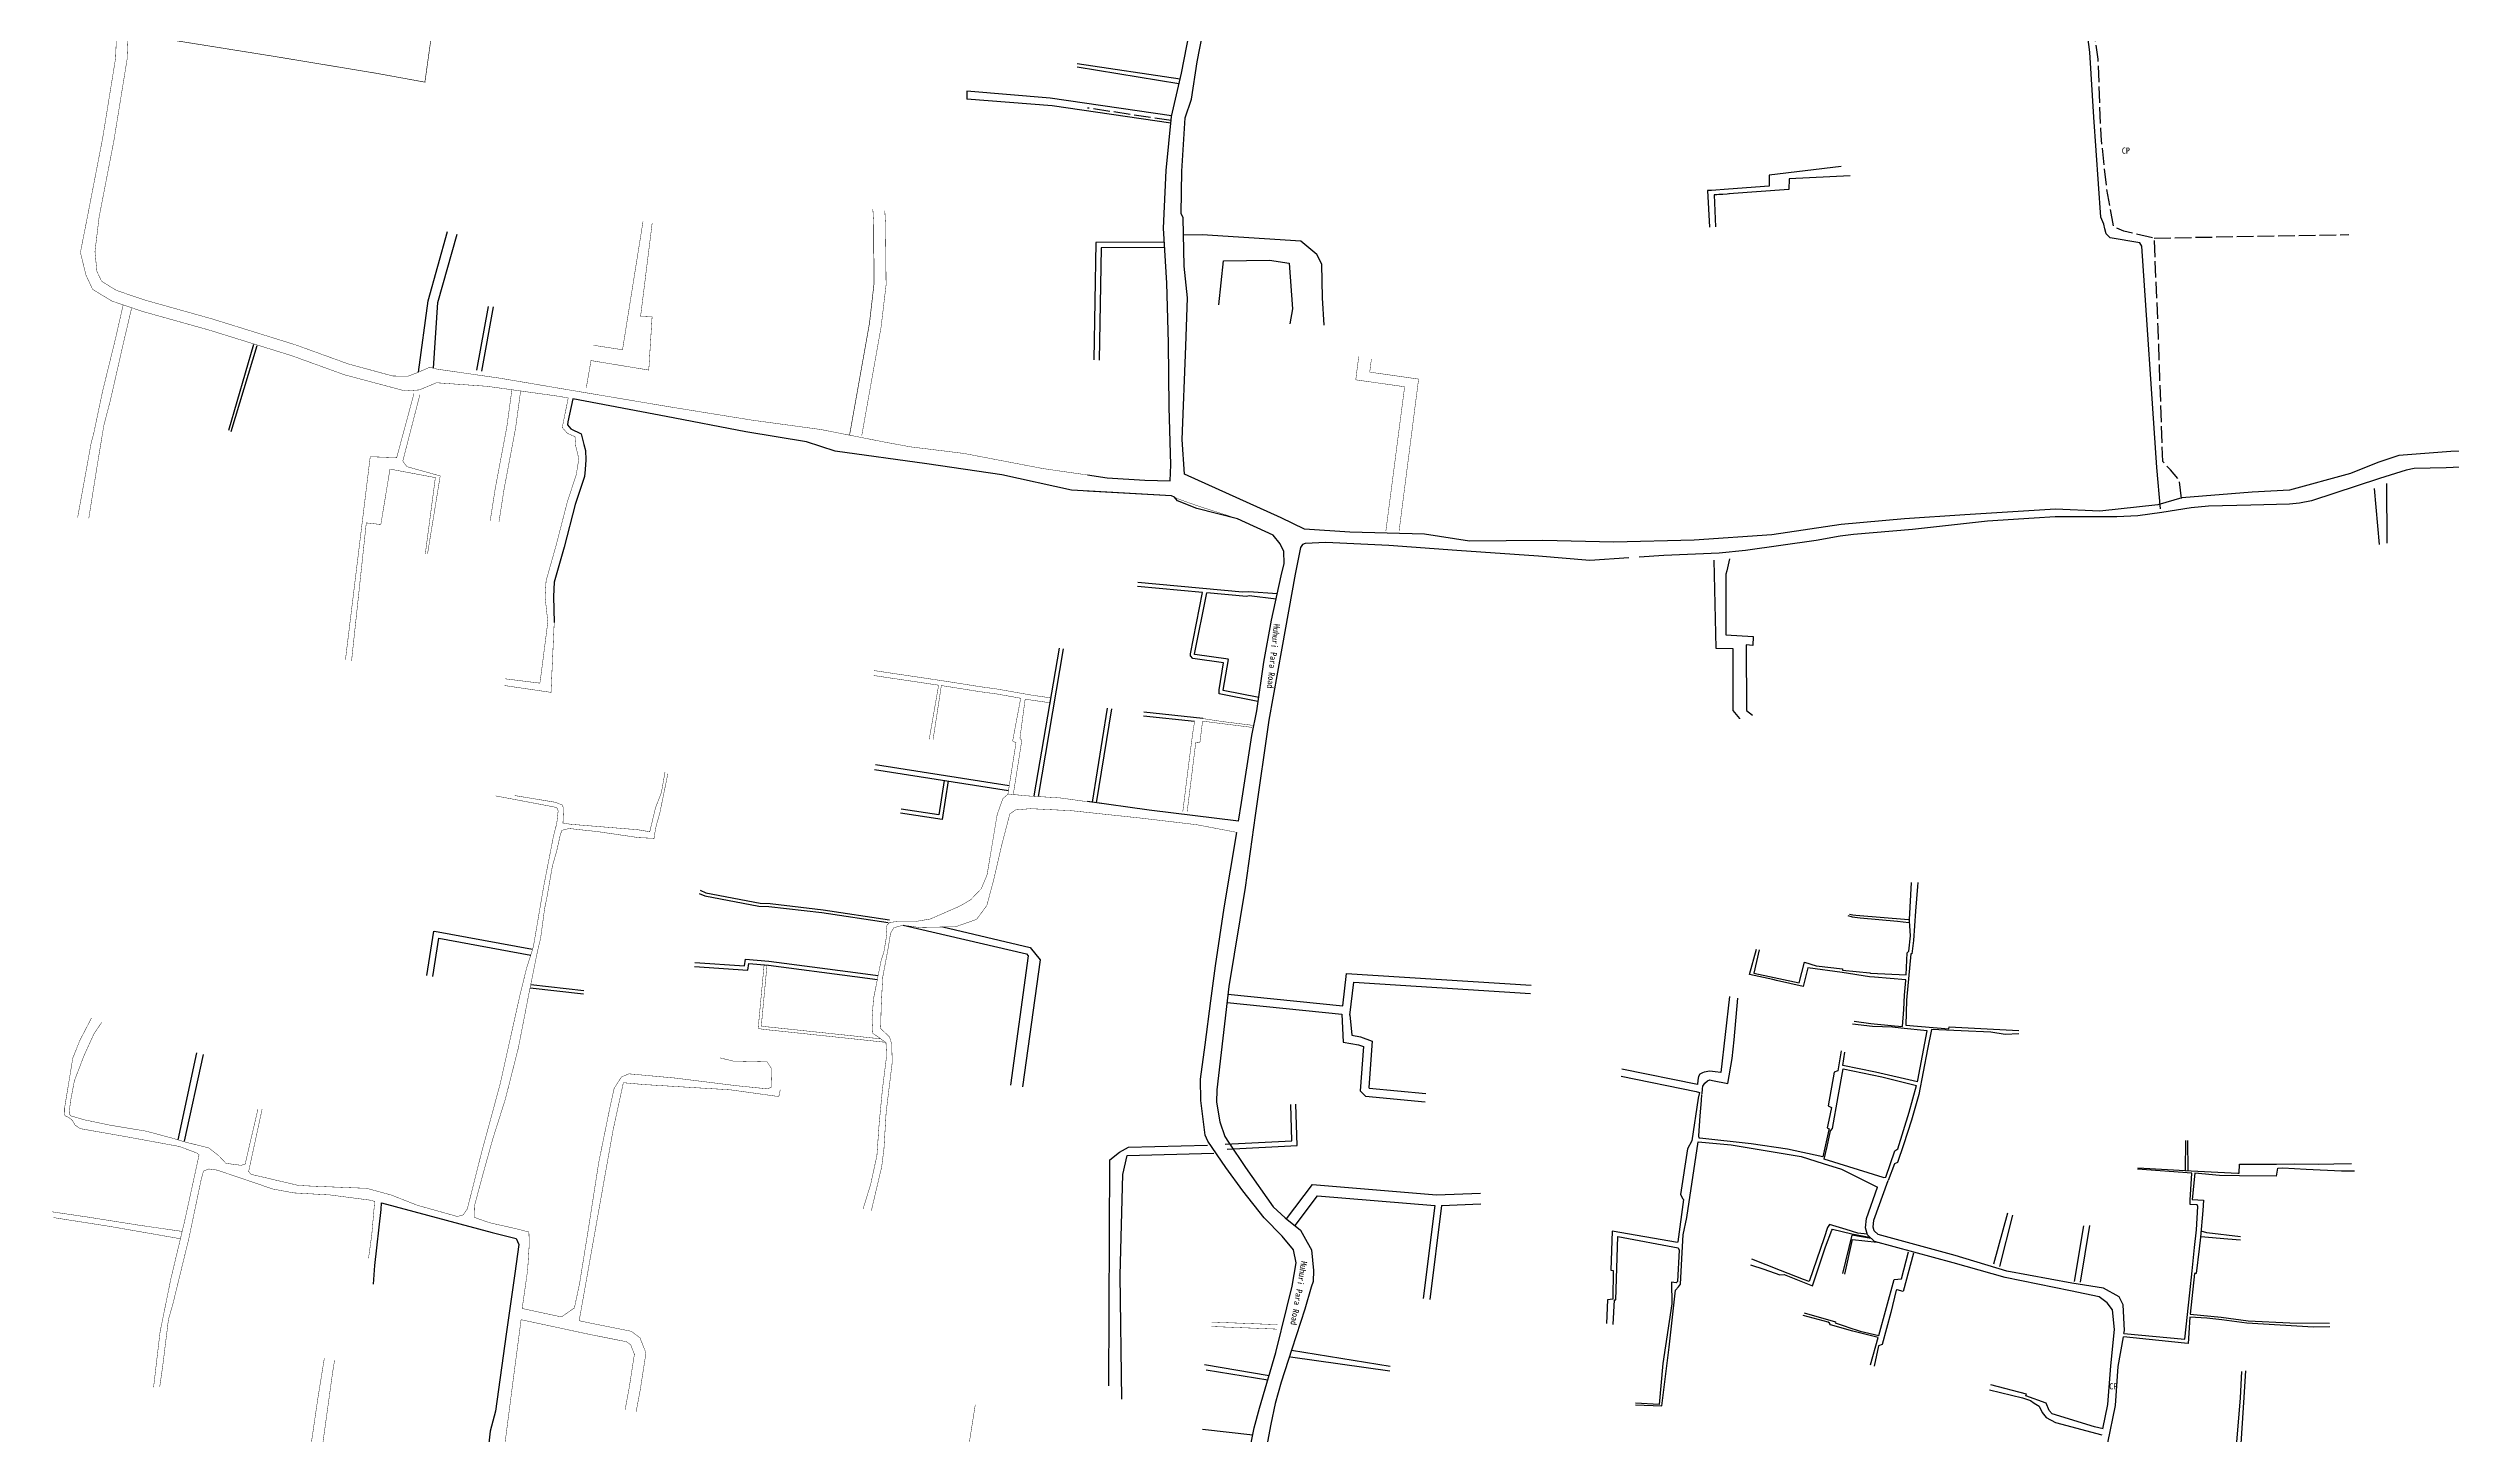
# Model space of a CAD drawing. Header units: metres. Extents: x 375792 to 378704, y 2469502 to 2471712.
# Drawn here: x 376386 to 376967, y 2470043 to 2470378 of the extents above; entities that cross this region are included whole.
import ezdxf
from ezdxf.enums import TextEntityAlignment as Align

# ---------------------------------------------------------------- set-up
doc = ezdxf.new("R2010")
doc.units = ezdxf.units.M
doc.header["$MEASUREMENT"] = 0
doc.linetypes.add('X3', pattern=[5, 4, -1])
for name, color, linetype in [('DLSS', 1, 'Continuous'), ('DLSS Existing Road Line', 1, 'Continuous'), ('Prived Road', 1, 'Continuous')]:
    doc.layers.add(name, color=color, linetype=linetype)
doc.styles.add('正等线体', font='')
doc.styles.get('正等线体').set_extended_font_data('SimHei')

msp = doc.modelspace()

# ---------------------------------------------------------------- linework, layer by layer
at = {"layer": 'DLSS', "linetype": 'Continuous'}
msp.add_line((376607.76, 2470367.74, 23.92), (376607.76, 2470365.84, 23.92), dxfattribs=at)
at = {"layer": 'DLSS', "linetype": 'X3', "flags": 128}
for points, elevation in [([(376404.87, 2470381.82, 0.15, 0.15, 0), (376440.3, 2470376.16, 0.15, 0.15, 0), (376464.71, 2470372.12, 0.15, 0.15, 0), (376476.67, 2470369.94, 0.15, 0.15, 0), (376480.44, 2470396.97, 0.15, 0.15, 0), (376487.71, 2470397.43, 0.15, 0.15, 0), (376489.11, 2470414.11, 0.15, 0.15, 0), (376507.09, 2470414.39, 0.15, 0.15, 0), (376508.03, 2470414.28, 0.15, 0.15, 0)], 4.33), ([(376579.4, 2470284.5, 0.15, 0.15, 0), (376584.22, 2470311.56, 0.15, 0.15, 0), (376585.34, 2470321.33, 0.15, 0.15, 0), (376585.2, 2470335.69, 0.15, 0.15, 0)], 4.7), ([(376579.4, 2470284.5, 0.15, 0.15, 0), (376584.22, 2470311.56, 0.15, 0.15, 0), (376585.34, 2470321.33, 0.15, 0.15, 0), (376585.2, 2470335.69, 0.15, 0.15, 0)], 4.7), ([(376579.4, 2470284.5, 0.15, 0.15, 0), (376584.22, 2470311.56, 0.15, 0.15, 0), (376585.34, 2470321.33, 0.15, 0.15, 0), (376585.2, 2470335.69, 0.15, 0.15, 0)], 4.7)]:
    msp.add_lwpolyline(points, format="xyseb", dxfattribs=dict(at, elevation=elevation))
at = {"layer": 'DLSS', "linetype": 'Continuous', "flags": 128}
for points in [[(376402.34, 2470388.11, 0.1, 0.1, 0), (376401.83, 2470375.69, 0.1, 0.1, 0), (376398.69, 2470356.28, 0.1, 0.1, 0), (376395.12, 2470337.86, 0.1, 0.1, 0), (376393.33, 2470328.73, 0.1, 0.1, 0), (376394.67, 2470323.24, 0.1, 0.1, 0), (376396.29, 2470319.79, 0.1, 0.1, 0), (376400.89, 2470316.98, 0.1, 0.1, 0), (376408.19, 2470314.5, 0.1, 0.1, 0), (376424.4, 2470309.96, 0.1, 0.1, 0), (376444.47, 2470303.73, 0.1, 0.1, 0), (376457.2, 2470299.12, 0.1, 0.1, 0), (376471.88, 2470295.21, 0.1, 0.1, 0), (376475.35, 2470295.46, 0.1, 0.1, 0), (376479.44, 2470297.19, 0.1, 0.1, 0), (376491.74, 2470296.33, 0.1, 0.1, 0), (376509.17, 2470293.9, 0.1, 0.1, 0), (376511.34, 2470293.49, 0.1, 0.1, 0), (376509.9, 2470286.37, 0.1, 0.1, 0), (376511.14, 2470284.95, 0.1, 0.1, 0), (376512.98, 2470284.13, 0.1, 0.1, 0), (376513.15, 2470281.93, 0.1, 0.1, 0), (376513.91, 2470278.78, 0.1, 0.1, 0), (376513.29, 2470274.97, 0.1, 0.1, 0), (376511.11, 2470268.3, 0.1, 0.1, 0), (376508.44, 2470257.94, 0.1, 0.1, 0), (376505.99, 2470249.28, 0.1, 0.1, 0), (376505.74, 2470245.38, 0.1, 0.1, 0), (376506.29, 2470240.38, 0.1, 0.1, 0), (376506.41, 2470239.32, 0, 0, 0)], [(376402.34, 2470388.11, 0.1, 0.1, 0), (376401.83, 2470375.69, 0.1, 0.1, 0), (376398.69, 2470356.28, 0.1, 0.1, 0), (376395.12, 2470337.86, 0.1, 0.1, 0), (376393.33, 2470328.73, 0.1, 0.1, 0), (376394.67, 2470323.24, 0.1, 0.1, 0), (376396.29, 2470319.79, 0.1, 0.1, 0), (376400.89, 2470316.98, 0.1, 0.1, 0), (376408.19, 2470314.5, 0.1, 0.1, 0), (376424.4, 2470309.96, 0.1, 0.1, 0), (376444.47, 2470303.73, 0.1, 0.1, 0), (376457.2, 2470299.12, 0.1, 0.1, 0), (376471.88, 2470295.21, 0.1, 0.1, 0), (376475.35, 2470295.46, 0.1, 0.1, 0), (376479.44, 2470297.19, 0.1, 0.1, 0), (376491.74, 2470296.33, 0.1, 0.1, 0), (376509.17, 2470293.9, 0.1, 0.1, 0), (376511.34, 2470293.49, 0.1, 0.1, 0), (376509.9, 2470286.37, 0.1, 0.1, 0), (376511.14, 2470284.95, 0.1, 0.1, 0), (376512.98, 2470284.13, 0.1, 0.1, 0), (376513.15, 2470281.93, 0.1, 0.1, 0), (376513.91, 2470278.78, 0.1, 0.1, 0), (376513.29, 2470274.97, 0.1, 0.1, 0), (376511.11, 2470268.3, 0.1, 0.1, 0), (376508.44, 2470257.94, 0.1, 0.1, 0), (376505.99, 2470249.28, 0.1, 0.1, 0), (376505.74, 2470245.38, 0.1, 0.1, 0), (376506.29, 2470240.38, 0.1, 0.1, 0), (376506.41, 2470239.32, 0, 0, 0)], [(376656.97, 2470273.47, 0.1, 0.1, 0), (376650.82, 2470273.63, 0.1, 0.1, 0), (376641.71, 2470274.18, 0.1, 0.1, 0), (376626.19, 2470276.42, 0.1, 0.1, 0), (376607.03, 2470280.09, 0.1, 0.1, 0), (376594.2, 2470281.67, 0.1, 0.1, 0), (376588.34, 2470282.74, 0.1, 0.1, 0), (376572.42, 2470285.88, 0.1, 0.1, 0), (376555.95, 2470288.12, 0.1, 0.1, 0), (376545.15, 2470289.86, 0.1, 0.1, 0), (376535.34, 2470291.45, 0.1, 0.1, 0), (376512.04, 2470295.37, 0.1, 0.1, 0), (376494.66, 2470298.32, 0.1, 0.1, 0), (376479.61, 2470300.48, 0.1, 0.1, 0), (376477.83, 2470300.94, 0.1, 0.1, 0), (376475.08, 2470299.73, 0.1, 0.1, 0), (376472.53, 2470298.76, 0.1, 0.1, 0), (376468.85, 2470298.83, 0.1, 0.1, 0), (376458.03, 2470301.78, 0.1, 0.1, 0), (376445.36, 2470306.37, 0.1, 0.1, 0), (376425.19, 2470312.64, 0.1, 0.1, 0), (376409.02, 2470317.17, 0.1, 0.1, 0), (376402.08, 2470319.52, 0.1, 0.1, 0), (376398.46, 2470321.74, 0.1, 0.1, 0), (376397.31, 2470324.17, 0.1, 0.1, 0), (376396.85, 2470328.93, 0.1, 0.1, 0), (376397.86, 2470337.33, 0.1, 0.1, 0), (376401.43, 2470355.79, 0.1, 0.1, 0), (376404.61, 2470375.41, 0.1, 0.1, 0), (376405.14, 2470388.22, 0.1, 0.1, 0)], [(376535.44, 2470202.55, 0.1, 0.1, 0), (376533.5, 2470193.05, 0.1, 0.1, 0), (376532.65, 2470190.09, 0.1, 0.1, 0), (376532.26, 2470188.01, 0.1, 0.1, 0), (376532.13, 2470186.93, 0.1, 0.1, 0), (376528.35, 2470187.11, 0.1, 0.1, 0), (376518.38, 2470188.57, 0.1, 0.1, 0), (376511.55, 2470189.31, 0.1, 0.1, 0), (376509.83, 2470188.87, 0.1, 0.1, 0), (376509.43, 2470187.8, 0.1, 0.1, 0), (376508.53, 2470183.75, 0.1, 0.1, 0), (376507.52, 2470180.28, 0.1, 0.1, 0), (376506.27, 2470173.1, 0.1, 0.1, 0), (376505.63, 2470169.93, 0.1, 0.1, 0), (376504.67, 2470162.8, 0.1, 0.1, 0), (376503.88, 2470159.49, 0.1, 0.1, 0), (376501.73, 2470148.83, 0.1, 0.1, 0), (376499.27, 2470136.18, 0.1, 0.1, 0), (376496.1, 2470123.71, 0.1, 0.1, 0), (376493.11, 2470114.26, 0.1, 0.1, 0), (376490.84, 2470106.13, 0.1, 0.1, 0), (376488.65, 2470097.97, 0.1, 0.1, 0), (376488.57, 2470095.26, 0.1, 0.1, 0), (376489.3, 2470094.96, 0.1, 0.1, 0), (376492.25, 2470093.92, 0.1, 0.1, 0), (376498.72, 2470092.46, 0.1, 0.1, 0), (376501.83, 2470091.65, 0.1, 0.1, 0), (376501.92, 2470088.79, 0.1, 0.1, 0), (376501.53, 2470082.51, 0.1, 0.1, 0), (376500.2, 2470073.15, 0.1, 0.1, 0), (376509.69, 2470071.11, 0.1, 0.1, 0), (376511.9, 2470072.64, 0.1, 0.1, 0), (376512.83, 2470073.26, 0.1, 0.1, 0), (376514.1, 2470079.26, 0.1, 0.1, 0), (376516.17, 2470092.11, 0.1, 0.1, 0), (376518.73, 2470108.54, 0.1, 0.1, 0), (376521.45, 2470121.89, 0.1, 0.1, 0), (376522.45, 2470126.42, 0.1, 0.1, 0), (376524.24, 2470129.21, 0.1, 0.1, 0), (376526.04, 2470129.94, 0.1, 0.1, 0), (376537.27, 2470128.91, 0.1, 0.1, 0), (376552.1, 2470127.06, 0.1, 0.1, 0), (376559.64, 2470126.3, 0.1, 0.1, 0), (376560.53, 2470126.77, 0.1, 0.1, 0), (376560.41, 2470131.4, 0.1, 0.1, 0), (376559.47, 2470132.84, 0.1, 0.1, 0), (376551.25, 2470133.03, 0.1, 0.1, 0), (376548.03, 2470133.81, 0.000002, 0.000002, 0)], [(376498.36, 2470197.29, 0.1, 0.1, 0), (376508.25, 2470195.66, 0.1, 0.1, 0), (376509.86, 2470195, 0.1, 0.1, 0), (376510.22, 2470194.23, 0.1, 0.1, 0), (376510.07, 2470190.64, 0.1, 0.1, 0), (376511.89, 2470190.34, 0.1, 0.1, 0), (376528.15, 2470189.02, 0.1, 0.1, 0), (376531.07, 2470188.53, 0.1, 0.1, 0), (376532.45, 2470194.31, 0.1, 0.1, 0), (376533.88, 2470198.01, 0.1, 0.1, 0), (376534.76, 2470202.98, 0.1, 0.1, 0)], [(376437.27, 2470121.32, 0.1, 0.1, 0), (376434.03, 2470106.33, 0.1, 0.1, 0), (376434.57, 2470105.63, 0.1, 0.1, 0), (376446.04, 2470102.94, 0.1, 0.1, 0), (376449.43, 2470102.76, 0.1, 0.1, 0), (376458.07, 2470102.41, 0.1, 0.1, 0), (376462.53, 2470102.24, 0.1, 0.1, 0), (376468.52, 2470100.61, 0.1, 0.1, 0), (376474.87, 2470098.12, 0.1, 0.1, 0), (376484.51, 2470095.42, 0.1, 0.1, 0), (376485.9, 2470095.79, 0.1, 0.1, 0), (376486.93, 2470097.24, 0.1, 0.1, 0), (376490.38, 2470110.92, 0.1, 0.1, 0), (376494.87, 2470127.46, 0.1, 0.1, 0), (376499.68, 2470149.07, 0.1, 0.1, 0), (376501.28, 2470155.55, 0.1, 0.1, 0), (376502.91, 2470160.69, 0.1, 0.1, 0), (376505.36, 2470175.07, 0.1, 0.1, 0), (376507.74, 2470187.29, 0.1, 0.1, 0), (376508.57, 2470190.57, 0.1, 0.1, 0), (376508.91, 2470193.56, 0.1, 0.1, 0), (376508.62, 2470194.28, 0.1, 0.1, 0), (376507.9, 2470194.54, 0.1, 0.1, 0), (376493.82, 2470197.2, 0.1, 0.1, 0)], [(376673.53, 2470191.12, 0.1, 0.1, 0), (376651.92, 2470193.74, 0.1, 0.1, 0), (376630.29, 2470196.72, 0.1, 0.1, 0), (376622.36, 2470197.21, 0.1, 0.1, 0), (376617.77, 2470197.66, 0.1, 0.1, 0), (376616.48, 2470196.53, 0.1, 0.1, 0), (376615.11, 2470192.66, 0.1, 0.1, 0), (376612.68, 2470178.13, 0.1, 0.1, 0), (376611.28, 2470174.76, 0.1, 0.1, 0), (376608.68, 2470172.05, 0.1, 0.1, 0), (376605.99, 2470170.49, 0.1, 0.1, 0), (376598.93, 2470167.41, 0.1, 0.1, 0), (376595.43, 2470166.82, 0.1, 0.1, 0), (376590.84, 2470166.78, 0.1, 0.1, 0), (376589.1, 2470166.59, 0.1, 0.1, 0), (376588.41, 2470165.83, 0.1, 0.1, 0), (376588.25, 2470164.91, 0.1, 0.1, 0), (376588.38, 2470163.41, 0.1, 0.1, 0), (376587.69, 2470159.37, 0.1, 0.1, 0), (376587.05, 2470157.39, 0.1, 0.1, 0), (376585.2, 2470148.12, 0.1, 0.1, 0), (376584.84, 2470143.12, 0.1, 0.1, 0), (376585.02, 2470139.72, 0.1, 0.1, 0), (376586.06, 2470139.05, 0.1, 0.1, 0), (376588.21, 2470137.5, 0.1, 0.1, 0), (376588.37, 2470134.35, 0.1, 0.1, 0), (376587.38, 2470126.44, 0.1, 0.1, 0), (376586.57, 2470118, 0.1, 0.1, 0), (376586.02, 2470110.15, 0.1, 0.1, 0), (376584.51, 2470103.21, 0.1, 0.1, 0), (376582.67, 2470097.22, 0.1, 0.1, 0)], [(376584.68, 2470096.78, 0.1, 0.1, 0), (376584.91, 2470097.83, 0.1, 0.1, 0), (376587.17, 2470107.41, 0.1, 0.1, 0), (376587.72, 2470111.75, 0.1, 0.1, 0), (376588.26, 2470120.7, 0.1, 0.1, 0), (376589.73, 2470132.76, 0.1, 0.1, 0), (376589.6, 2470137.18, 0.1, 0.1, 0), (376589.07, 2470138.84, 0.1, 0.1, 0), (376588.03, 2470139.86, 0.1, 0.1, 0), (376586.87, 2470140.96, 0.1, 0.1, 0), (376586.93, 2470141.3, 0.1, 0.1, 0), (376587.06, 2470146.35, 0.1, 0.1, 0), (376587.42, 2470153.29, 0.1, 0.1, 0), (376588.74, 2470160.35, 0.1, 0.1, 0), (376589.32, 2470163.94, 0.1, 0.1, 0), (376590.13, 2470165.31, 0.1, 0.1, 0), (376592.35, 2470165.9, 0.1, 0.1, 0), (376596.21, 2470165.37, 0.1, 0.1, 0), (376605.08, 2470165.54, 0.1, 0.1, 0), (376610.14, 2470167.32, 0.1, 0.1, 0), (376612.61, 2470170.68, 0.1, 0.1, 0), (376614.27, 2470176.86, 0.1, 0.1, 0), (376616.23, 2470185.36, 0.1, 0.1, 0), (376618.18, 2470192.85, 0.1, 0.1, 0), (376619.6, 2470193.83, 0.1, 0.1, 0), (376623.2, 2470194.11, 0.1, 0.1, 0), (376633, 2470193.63, 0.1, 0.1, 0), (376649.97, 2470191.82, 0.1, 0.1, 0), (376663.4, 2470190.23, 0.1, 0.1, 0), (376673.08, 2470188.38, 0.1, 0.1, 0)], [(376411.03, 2470054.08, 0.1, 0.1, 0), (376412.6, 2470067.48, 0.1, 0.1, 0), (376415.2, 2470080.29, 0.1, 0.1, 0), (376418.45, 2470093.91, 0.1, 0.1, 0), (376420.81, 2470104.68, 0.1, 0.1, 0), (376422.03, 2470110.32, 0.1, 0.1, 0), (376421.51, 2470110.76, 0.1, 0.1, 0), (376417.28, 2470112.36, 0.1, 0.1, 0), (376404.87, 2470114.64, 0.1, 0.1, 0), (376393.29, 2470116.68, 0.1, 0.1, 0), (376392.02, 2470117.55, 0.1, 0.1, 0), (376391.36, 2470118.7, 0.1, 0.1, 0), (376390.49, 2470119.39, 0.1, 0.1, 0), (376389.68, 2470119.75, 0.1, 0.1, 0), (376389.5, 2470120.04, 0.1, 0.1, 0), (376389.53, 2470121.87, 0.1, 0.1, 0), (376390.89, 2470130.12, 0.1, 0.1, 0), (376391.48, 2470133.74, 0.1, 0.1, 0), (376393.18, 2470138.01, 0.1, 0.1, 0), (376396.01, 2470143.46, 0.1, 0.1, 0)], [(376398.5, 2470142.4, 0.1, 0.1, 0), (376396.63, 2470139.68, 0.1, 0.1, 0), (376394.23, 2470134.42, 0.1, 0.1, 0), (376391.86, 2470128.23, 0.1, 0.1, 0), (376390.9, 2470123.12, 0.1, 0.1, 0), (376390.62, 2470120.38, 0.1, 0.1, 0), (376390.93, 2470119.79, 0.1, 0.1, 0), (376394.21, 2470118.83, 0.1, 0.1, 0), (376400.51, 2470117.51, 0.1, 0.1, 0), (376409.26, 2470116.06, 0.1, 0.1, 0), (376416.05, 2470114.24, 0.1, 0.1, 0), (376418.79, 2470113.4, 0.1, 0.1, 0), (376424.39, 2470112.01, 0.1, 0.1, 0), (376426.79, 2470110.13, 0.1, 0.1, 0), (376428.54, 2470108.28, 0.1, 0.1, 0), (376432.2, 2470107.8, 0.1, 0.1, 0), (376433.19, 2470108.13, 0.1, 0.1, 0), (376436.28, 2470121.41, 0.1, 0.1, 0)], [(376562.65, 2470126.14, 0.1, 0.1, 0), (376562.29, 2470124.44, 0.1, 0.1, 0), (376550.58, 2470126.07, 0.1, 0.1, 0), (376529.77, 2470127.34, 0.1, 0.1, 0), (376524.68, 2470127.79, 0.1, 0.1, 0), (376522.2, 2470116.36, 0.1, 0.1, 0), (376520.74, 2470108.18, 0.1, 0.1, 0), (376518.87, 2470097.66, 0.1, 0.1, 0), (376516.47, 2470084.17, 0.1, 0.1, 0), (376513.99, 2470070.19, 0.1, 0.1, 0), (376516.76, 2470069.6, 0.1, 0.1, 0), (376526.58, 2470067.64, 0.1, 0.1, 0), (376528.7, 2470066.06, 0.1, 0.1, 0), (376530.15, 2470062.39, 0.1, 0.1, 0), (376528.76, 2470053.43, 0.1, 0.1, 0), (376527.76, 2470048.07, 0.00000201, 0.00000201, 0)], [(376463.03, 2470085.3, 0.1, 0.1, 0), (376463.82, 2470091.05, 0.1, 0.1, 0), (376464.52, 2470099.07, 0.1, 0.1, 0), (376463.47, 2470099.36, 0.1, 0.1, 0), (376453.73, 2470100.63, 0.1, 0.1, 0), (376444.86, 2470101.13, 0.1, 0.1, 0), (376439.83, 2470102.08, 0.1, 0.1, 0), (376432.14, 2470104.7, 0.1, 0.1, 0), (376426.42, 2470106.64, 0.1, 0.1, 0), (376424.41, 2470106.91, 0.1, 0.1, 0), (376423.11, 2470106.41, 0.1, 0.1, 0), (376422.58, 2470104.55, 0.1, 0.1, 0), (376419.57, 2470090.11, 0.1, 0.1, 0), (376415.72, 2470074.34, 0.1, 0.1, 0), (376414.62, 2470070.44, 0.1, 0.1, 0), (376413.25, 2470059.32, 0.1, 0.1, 0), (376412.52, 2470054.17, 0.1, 0.1, 0)], [(376417.87, 2470091.82, 0.1, 0.1, 0), (376407.62, 2470093.29, 0.1, 0.1, 0), (376395.13, 2470095.27, 0.1, 0.1, 0), (376386.44, 2470096.55, 0.1, 0.1, 0)], [(376417.52, 2470090.03, 0.1, 0.1, 0), (376400.6, 2470092.99, 0.1, 0.1, 0), (376386.82, 2470095.15, 0.1, 0.1, 0)]]:
    msp.add_lwpolyline(points, format="xyseb", dxfattribs=at)
for points, elevation in [([(376657.32, 2470361.79), (376627.9, 2470366.03), (376607.76, 2470367.74)], 23.92), ([(376657.13, 2470360.02), (376628.41, 2470364.2), (376607.76, 2470365.84)], 23.92), ([(376673.53, 2470191.12), (376674.21, 2470195.57), (376676.69, 2470211.83), (376677.94, 2470217.8), (376679.6, 2470229.6), (376681.46, 2470239.71), (376683.86, 2470250.43), (376684.53, 2470253.45), (376684.47, 2470256.34), (376683.61, 2470258.21), (376681.9, 2470260.28), (376673.28, 2470264.29), (376663.43, 2470266.74), (376658.71, 2470268.6), (376658, 2470269.47), (376657.3, 2470269.79), (376633.09, 2470271.2), (376616.21, 2470274.94), (376598.06, 2470277.55), (376575.96, 2470280.64), (376569.01, 2470282.9), (376554.31, 2470285.35), (376535.05, 2470289.02), (376512.42, 2470293.29), (376511.28, 2470287.7), (376511.18, 2470286.98), (376511.94, 2470286.02), (376514.46, 2470284.82), (376515.12, 2470282.24), (376515.53, 2470280.76), (376515.62, 2470278.51), (376515.42, 2470276.16), (376515.24, 2470274.49), (376513.02, 2470267.74), (376510.37, 2470257.42), (376507.97, 2470248.94), (376507.74, 2470245.43), (376507.95, 2470239.13)], 23.92), ([(376543.03, 2470173.61), (376544.39, 2470173), (376557.45, 2470170.5), (376559.84, 2470170.45), (376572.66, 2470168.95), (376588.75, 2470166.55)], 4.14), ([(376543.24, 2470174.35), (376544.66, 2470173.73), (376557.8, 2470171.21), (376560.21, 2470171.16), (376573, 2470169.66), (376589.08, 2470167.25)], 12.39), ([(376541.91, 2470155.88), (376554.83, 2470154.99), (376555.07, 2470156.65), (376559.79, 2470156.21), (376580.68, 2470153.48), (376586.13, 2470152.75)], 8.27), ([(376541.98, 2470156.88), (376553.97, 2470156.05), (376554.22, 2470157.73), (376559.9, 2470157.2), (376580.81, 2470154.47), (376586.26, 2470153.75)], 8.27)]:
    msp.add_lwpolyline(points, dxfattribs=dict(at, elevation=elevation))
at = {"layer": 'DLSS', "linetype": 'Continuous', "const_width": 0.1, "flags": 128}
for points, elevation in [([(376579.45, 2470284.84), (376584.13, 2470311.06), (376585.34, 2470321.33), (376585.29, 2470326.66), (376585.2, 2470336.17), (376585.04, 2470339.25)], 4.7), ([(376582.35, 2470284.38), (376587.02, 2470310.6), (376588.24, 2470320.87), (376588.19, 2470326.2), (376588.09, 2470335.72), (376587.94, 2470338.8)], 4.7), ([(376531.65, 2470335.83), (376528.85, 2470313.25), (376531.63, 2470313.12), (376530.83, 2470300.26), (376516.85, 2470302.56), (376515.72, 2470296.02)], 16.89), ([(376712.35, 2470261.3), (376717.07, 2470298.08), (376705.25, 2470299.76), (376705.64, 2470302.86)], 13.71), ([(376499.83, 2470295.25), (376498.61, 2470286.24), (376495.81, 2470271.37), (376494.59, 2470263.54)], 26.24), ([(376673.53, 2470191.12), (376674.21, 2470195.57), (376676.69, 2470211.83), (376677.94, 2470217.8), (376679.6, 2470229.6), (376681.46, 2470239.71), (376683.86, 2470250.43), (376684.53, 2470253.45), (376684.47, 2470256.34), (376683.61, 2470258.21), (376681.9, 2470260.28), (376673.28, 2470264.29), (376663.83, 2470267.32), (376659.08, 2470269.01), (376658, 2470269.47), (376657.3, 2470269.79), (376633.09, 2470271.2), (376616.21, 2470274.94), (376598.06, 2470277.55), (376575.96, 2470280.64), (376569.01, 2470282.9), (376554.31, 2470285.35), (376535.05, 2470289.02), (376512.42, 2470293.29), (376511.28, 2470287.7), (376511.18, 2470286.98), (376511.94, 2470286.02), (376514.46, 2470284.82), (376515.12, 2470282.24), (376515.53, 2470280.76), (376515.62, 2470278.51), (376515.42, 2470276.16), (376515.24, 2470274.49), (376513.02, 2470267.74), (376510.37, 2470257.42), (376507.97, 2470248.94), (376507.74, 2470245.43), (376507.95, 2470239.13)], 23.92), ([(376507.95, 2470239.13), (376507.19, 2470222.5), (376507.17, 2470222.26), (376495.92, 2470223.91)], 23.92), ([(376675.53, 2470035.41), (376677.29, 2470044.28), (376678.57, 2470049.04), (376682.56, 2470062.49), (376685.17, 2470073.3), (376686.5, 2470078.58), (376687.41, 2470084.22), (376686.78, 2470087.36), (376684.09, 2470090.67), (376679.72, 2470095.08), (376674.54, 2470101.64), (376670.4, 2470107.29), (376666.1, 2470113.65), (376665.47, 2470115.06), (376664.4, 2470123.46), (376664.28, 2470128.67), (376665.41, 2470136.96), (376666.83, 2470147.57), (376667.92, 2470156.06), (376670, 2470170.11), (376673.08, 2470188.38)], 23.92), ([(376587.98, 2470137.59), (376558.8, 2470140.68), (376557.29, 2470140.91), (376558.73, 2470156.31)], 6.46), ([(376586.96, 2470138.41), (376558.89, 2470141.38), (376558.05, 2470141.5), (376559.43, 2470156.24)], 6.46), ([(376609.82, 2470049.87), (376607.44, 2470034.79)], 23.92)]:
    msp.add_lwpolyline(points, dxfattribs=dict(at, elevation=elevation))
for points in [[(376517.49, 2470306.25), (376524.48, 2470305.18), (376529.43, 2470336.18)], [(376403.67, 2470316.04), (376401.86, 2470308.06), (376398.65, 2470294.95), (376396.51, 2470284.75), (376395.95, 2470282.73), (376392.66, 2470264.58)], [(376405.73, 2470315.34), (376403.59, 2470306.2), (376400.57, 2470292.91), (376398.99, 2470286.83), (376397.31, 2470276.65), (376395.35, 2470264.36)], [(376709.15, 2470261.28), (376713.69, 2470296.22), (376701.87, 2470297.9), (376702.58, 2470303.51)], [(376474.03, 2470294.59), (376469.84, 2470279.06), (376463.44, 2470279.29), (376457.44, 2470230.1)], [(376475.46, 2470294.32), (376471.32, 2470278.23), (376472.32, 2470276.88), (376480.37, 2470274.64), (376477.31, 2470255.8)], [(376497.71, 2470295.5), (376496.49, 2470286.49), (376493.69, 2470271.62), (376492.47, 2470263.79)], [(376458.92, 2470229.82), (376462.49, 2470263.27), (376466.01, 2470262.89), (376468.22, 2470276.29), (376479.2, 2470274.24), (376476.77, 2470255.79)], [(376506.41, 2470239.32), (376504.82, 2470226.93), (376504.48, 2470224.49), (376496.02, 2470225.55)], [(376585.23, 2470226.34), (376600.95, 2470224)], [(376585.3, 2470227.54), (376602.74, 2470224.94), (376611.13, 2470223.61), (376615.02, 2470223.08), (376623.34, 2470221.61), (376628.15, 2470220.92)], [(376600.95, 2470224), (376598.68, 2470210.92)], [(376601.61, 2470223.9), (376599.6, 2470210.79)], [(376601.61, 2470223.9), (376602.65, 2470223.75), (376611.03, 2470222.41), (376614.92, 2470221.89), (376620.81, 2470220.84)], [(376617.72, 2470197.67), (376619.67, 2470210.06), (376618.86, 2470210.5), (376620.81, 2470220.84)], [(376619.01, 2470197.54), (376621.07, 2470210.63), (376620.62, 2470211.17), (376620.62, 2470211.17), (376621.89, 2470220.65)], [(376621.89, 2470220.65), (376623.25, 2470220.41), (376627.95, 2470219.74)], [(376662.87, 2470215.18), (376662.44, 2470212.53), (376661.41, 2470204.59), (376660.02, 2470193.38)], [(376676.74, 2470213.79), (376664.8, 2470215.29), (376664.16, 2470210.13), (376663.17, 2470210.2), (376661.08, 2470193.37)], [(376676.91, 2470214.28), (376669.53, 2470215.21), (376664.84, 2470215.92)], [(376682.81, 2470068.16), (376666.91, 2470068.8)], [(376682.9, 2470069.24), (376666.99, 2470069.87)]]:
    msp.add_lwpolyline(points, dxfattribs=at)
at = {"layer": 'DLSS', "linetype": 'Continuous', "flags": 128}
for points, elevation in [([(376694.21, 2470311.16, 0.1, 0.1, 0), (376693.81, 2470317.75, 0.1, 0.1, 0), (376693.66, 2470325.92, 0.1, 0.1, 0), (376692.48, 2470328.26, 0.1, 0.1, 0), (376688.6, 2470331.42, 0.1, 0.1, 0), (376664.73, 2470333.02, 0.1, 0.1, 0), (376660.18, 2470332.93, 0.1, 0.1, 0)], 21.11), ([(376493.8, 2470023.17, 0.1, 0.1, 0), (376498.02, 2470055.81, 0.1, 0.1, 0), (376499.94, 2470070.44, 0.1, 0.1, 0), (376516.21, 2470066.94, 0.1, 0.1, 0), (376525.45, 2470065.1, 0.1, 0.1, 0), (376526.46, 2470064.35, 0.1, 0.1, 0), (376527.35, 2470062.08, 0.1, 0.1, 0), (376526.08, 2470053.89, 0.1, 0.1, 0), (376525.09, 2470048.57, 0.00000201, 0.00000201, 0)], 23.92), ([(376452.34, 2470061.11, 0.1, 0.1, 0), (376450.76, 2470051.33, 0.1, 0.1, 0), (376448.37, 2470034.97, 0.1, 0.1, 0), (376447.78, 2470030.1, 0.1, 0.1, 0), (376440.27, 2470032.19, 0.1, 0.1, 0), (376436.8, 2470033.47, 0.1, 0.1, 0), (376427.37, 2470034.21, 0.1, 0.1, 0), (376418.93, 2470034.42, 0.1, 0.1, 0), (376411.58, 2470035.01, 0.1, 0.1, 0), (376411.1, 2470029.61, 0.1, 0.1, 0), (376410.54, 2470013.82, 0.1, 0.1, 0), (376409.46, 2470004.64, 0.1, 0.1, 0), (376407.84, 2469991.79, 0.1, 0.1, 0), (376406.65, 2469982.34, 0.1, 0.1, 0), (376405.51, 2469973.31, 0.1, 0.1, 0), (376404.61, 2469969.9, 0.1, 0.1, 0), (376404.2, 2469968.62, 0.1, 0.1, 0), (376397.55, 2469972.92, 0.1, 0.1, 0), (376389.73, 2469978.16, 0.1, 0.1, 0), (376385.51, 2469980.95, 0.1, 0.1, 0), (376377.47, 2469985.84, 0.1, 0.1, 0)], 3.76), ([(376451.68, 2470038.4, 0.1, 0.1, 0), (376454.35, 2470057.74, 0.1, 0.1, 0), (376454.83, 2470060.71, 0.1, 0.1, 0)], 3.77)]:
    msp.add_lwpolyline(points, format="xyseb", dxfattribs=dict(at, elevation=elevation))
for points in [[(376592.35, 2470165.9), (376622.18, 2470158.97), (376622.58, 2470158.47)], [(376601.95, 2470165.48), (376623.13, 2470160.48), (376625.48, 2470157.52)]]:
    msp.add_lwpolyline(points, dxfattribs=at)
at = {"layer": 'DLSS Existing Road Line', "linetype": 'X3'}
msp.add_line((376895.05, 2470332.2, 11.18), (376942.11, 2470333.06), dxfattribs=at)
at = {"layer": 'DLSS Existing Road Line', "linetype": 'Continuous'}
for p, q in [((376902.63, 2470106.56, 7.08), (376902.67, 2470113.82)), ((376903.1, 2470113.84), (376903.15, 2470106.53, 7.08))]:
    msp.add_line(p, q, dxfattribs=at)
at = {"layer": 'DLSS Existing Road Line', "linetype": 'Continuous', "flags": 128}
for points in [[(376896.57, 2470266.69), (376895.68, 2470276.64), (376892.07, 2470330.21), (376891.53, 2470331.03), (376884.37, 2470332.25), (376883.41, 2470333.2), (376883.11, 2470334.43), (376882.83, 2470335.57), (376882.09, 2470337.26), (376880.45, 2470361.44), (376879.49, 2470377.19), (376877.5, 2470392.06)], [(376989.9, 2470281.18), (376966.77, 2470280.57), (376954.24, 2470279.6), (376949.13, 2470277.9), (376942.54, 2470275.25), (376927.73, 2470271.19), (376918.73, 2470270.71), (376901.69, 2470269.32), (376895.92, 2470267.68), (376881.88, 2470266.1), (376871.13, 2470266.56), (376849.23, 2470265.23), (376834.66, 2470264.23), (376819.3, 2470262.85), (376802.52, 2470260.37), (376783.73, 2470259.1), (376764.33, 2470258.64), (376747.16, 2470259), (376729.39, 2470258.85), (376718.5, 2470260.55), (376700.44, 2470260.99), (376689.47, 2470261.72), (376683.8, 2470264.49), (376660.43, 2470275.09), (376659.9, 2470283.42), (376660.72, 2470306.08), (376661.15, 2470317.75), (376660.32, 2470325.43), (376660.1, 2470337.08), (376659.6, 2470338.19), (376659.75, 2470348.38), (376660.59, 2470361.3), (376662.1, 2470365.85), (376663.47, 2470374.83), (376665.49, 2470385.15)], [(376673.53, 2470191.12), (376651.92, 2470193.74), (376636.93, 2470195.81)], [(376882.63, 2470044.03), (376883.81, 2470049.95), (376884.51, 2470059.31), (376885.46, 2470068.07), (376884.95, 2470072.82), (376883.66, 2470074.53), (376881.71, 2470075.94), (376874.8, 2470077.46), (376859, 2470080.65), (376846.37, 2470084.22), (376827.38, 2470089.4), (376825.63, 2470090.96), (376825.16, 2470092.71), (376825.4, 2470094.97), (376828.11, 2470102.55)], [(376887.7, 2470067.08), (376887.84, 2470067.86), (376887.52, 2470074.02), (376886.52, 2470075.98), (376882.75, 2470078.1), (376875.11, 2470079.29), (376859.34, 2470082.17), (376846.88, 2470086), (376828.28, 2470091.07), (376827.27, 2470091.97), (376827.03, 2470092.85), (376827.22, 2470094.55), (376830.64, 2470104.13)], [(376860.77, 2469980.25), (376860.19, 2469981.36), (376860.06, 2469983.18), (376860.32, 2469986.6), (376863.5, 2470003.72), (376865.93, 2470016.2), (376866.68, 2470017.97), (376868.58, 2470019.54), (376876.97, 2470021.75), (376878.27, 2470022.76), (376879.39, 2470024.69), (376881.18, 2470029.09), (376883.82, 2470040.6), (376885.65, 2470049.7), (376886.35, 2470059.09), (376887.57, 2470066.3)], [(376902.39, 2470064.75), (376887.57, 2470066.3)], [(376887.7, 2470067.08), (376902.48, 2470065.71)], [(376930.93, 2470027.48), (376930.95, 2470028.84), (376930.99, 2470033.49), (376931.01, 2470035.1), (376919.52, 2470035.07), (376918.79, 2470035.04), (376918.79, 2470035.92), (376914.82, 2470036.35), (376914.61, 2470036.36), (376914.98, 2470040.04), (376915.02, 2470040.58), (376915.03, 2470040.77), (376915.03, 2470040.77), (376915.91, 2470051.53), (376915.91, 2470051.53), (376916.21, 2470057.91)]]:
    msp.add_lwpolyline(points, dxfattribs=at)
for points, elevation in [([(376656.97, 2470273.47), (376657.12, 2470277.35), (376656.69, 2470291.29), (376656.59, 2470306.85), (376656.18, 2470321.29), (376655.38, 2470334.59), (376656.03, 2470348.56), (376657.28, 2470361.62), (376659.68, 2470372.14), (376662.27, 2470385.34)], 23.92), ([(376819.29, 2470349.52), (376801.91, 2470347.44), (376801.89, 2470344.75), (376792.06, 2470344.04)], 7.08), ([(376821.46, 2470347.26), (376806.69, 2470346.52), (376806.66, 2470343.94), (376792.14, 2470342.89)], 7.08), ([(376792.06, 2470344.04), (376787.93, 2470343.75), (376786.96, 2470343.68), (376787.45, 2470334.84)], 7.08), ([(376792.3, 2470342.91), (376791.7, 2470342.83), (376790.7, 2470342.78), (376789.73, 2470342.74), (376789.22, 2470342.7), (376788.58, 2470342.68), (376788.91, 2470334.92)], 7.08), ([(376694.21, 2470311.16), (376693.81, 2470317.75), (376693.66, 2470325.92), (376692.48, 2470328.26), (376688.6, 2470331.42), (376664.73, 2470333.02), (376660.18, 2470332.93)], 21.11), ([(376668.72, 2470316.03), (376669.89, 2470326.67), (376681, 2470326.87), (376685.74, 2470326.11), (376686.57, 2470315.1), (376685.93, 2470311.42)], 21.11), ([(376636.93, 2470274.87), (376641.71, 2470274.18), (376650.82, 2470273.63), (376656.97, 2470273.47)], 23.92), ([(376984, 2470277.5), (376965.63, 2470276.6), (376957.92, 2470276.43), (376955.95, 2470276.03), (376949.56, 2470274.01), (376933.06, 2470268.63), (376930.18, 2470268.03), (376927.75, 2470267.78), (376918.42, 2470267.53), (376908.19, 2470267.29), (376904, 2470266.88), (376896.85, 2470265.82), (376891.06, 2470265.01), (376885.97, 2470264.73), (376871.08, 2470264.72), (376866, 2470264.44), (376854.72, 2470263.71), (376836.54, 2470261.71), (376822.3, 2470260.44), (376819.07, 2470260.04), (376813.25, 2470259.05), (376796.15, 2470256.62), (376789.8, 2470255.98), (376776.37, 2470255.35), (376770.4, 2470254.95)], 6.62), ([(376673.53, 2470191.12), (376674.21, 2470195.57), (376676.69, 2470211.83), (376677.94, 2470217.8), (376679.6, 2470229.6), (376681.46, 2470239.71), (376683.86, 2470250.43), (376684.53, 2470253.45), (376684.47, 2470256.34), (376683.61, 2470258.21), (376681.9, 2470260.28), (376673.28, 2470264.29), (376663.43, 2470266.74), (376658.71, 2470268.6), (376658, 2470269.47), (376657.3, 2470269.79), (376636.93, 2470270.97)], 23.92), ([(376948.24, 2470271.59), (376949.42, 2470258.01)], 7.08), ([(376951.25, 2470272.82), (376951.28, 2470258.33)], 7.08), ([(376767.9, 2470254.79), (376758.52, 2470254.17), (376746.06, 2470255.26), (376726.33, 2470256.57), (376709.89, 2470257.8), (376694.62, 2470258.5), (376689.61, 2470258.26), (376688.99, 2470258.04), (376688.51, 2470257.35), (376687.17, 2470250.86), (376683.95, 2470232.97), (376680.81, 2470215.54), (376677.57, 2470192.48), (376675.1, 2470175.01), (376671.17, 2470151.06), (376668.23, 2470126.09), (376668.17, 2470123.09), (376668.96, 2470118.3), (376670.22, 2470114.75), (376671.07, 2470113.39), (376675.18, 2470107.29), (376681.92, 2470097.73), (376684.81, 2470095.06), (376688.48, 2470092.13), (376690.08, 2470089.19), (376691.14, 2470087.35), (376691.68, 2470082.36), (376691.53, 2470079.66), (376691.09, 2470078.31), (376689.57, 2470073.01), (376686.41, 2470063.33), (376683.82, 2470055.35), (376682.37, 2470050.14), (376681.35, 2470045.16), (376678.89, 2470032.31)], 6.62), ([(376788.46, 2470254.25), (376789, 2470232.96), (376792.97, 2470232.87), (376793.12, 2470232.88), (376793.13, 2470217.91), (376794.74, 2470215.91), (376794.74, 2470215.87)], 7.08), ([(376792.32, 2470254.6), (376791.64, 2470251.7), (376791.37, 2470250.87), (376791.43, 2470236.2), (376798.04, 2470235.77), (376797.9, 2470233.63), (376796.28, 2470233.74), (376796.36, 2470217.9), (376797.81, 2470216.74)], 7.08), ([(376675.53, 2470035.41), (376677.29, 2470044.28), (376678.57, 2470049.04), (376682.56, 2470062.49), (376685.17, 2470073.3), (376686.5, 2470078.58), (376687.41, 2470084.22), (376686.78, 2470087.36), (376684.09, 2470090.67), (376679.72, 2470095.08), (376674.54, 2470101.64), (376670.4, 2470107.29), (376666.1, 2470113.65), (376665.47, 2470115.06), (376664.4, 2470123.46), (376664.28, 2470128.67), (376665.41, 2470136.96), (376666.83, 2470147.57), (376667.92, 2470156.06), (376670, 2470170.11), (376673.08, 2470188.38)], 23.92), ([(376792.26, 2470148.67), (376790.16, 2470130.29), (376788.8, 2470130.44), (376787.52, 2470130.59), (376786.14, 2470130.37), (376785.78, 2470130.18), (376785.09, 2470129.83), (376784.77, 2470129.26), (376784.61, 2470128.4), (376784.57, 2470127.37), (376766.22, 2470131.08)], 7.08), ([(376785.64, 2470125.1), (376785.74, 2470126.3), (376785.84, 2470126.92), (376786.34, 2470127.71), (376786.93, 2470128.24), (376787.53, 2470128.47), (376788.18, 2470128.36), (376791.89, 2470127.58), (376792.92, 2470133.65), (376793.43, 2470138.19), (376794.27, 2470148.24)], 7.08), ([(376766.1, 2470129.35), (376784.19, 2470125.68), (376785.04, 2470125.45), (376784.68, 2470124.08), (376783.15, 2470113.76), (376782.09, 2470111.82), (376780.45, 2470100.76), (376781.02, 2470099.69), (376781.17, 2470099.55), (376779.76, 2470089.31), (376779.72, 2470089.14), (376763.9, 2470091.83), (376763.57, 2470082.4), (376764.13, 2470082.37), (376764.06, 2470075.37), (376762.8, 2470075.23), (376762.54, 2470069.49)], 7.08), ([(376902.45, 2470065.71), (376903.68, 2470076.92), (376904.18, 2470082.25), (376904.8, 2470087.91), (376905.24, 2470092.15), (376905.55, 2470097.85), (376905.42, 2470098.2), (376903.72, 2470098.35), (376903.75, 2470099.4), (376904.11, 2470105.93), (376891, 2470106.84)], 7.08), ([(376891.06, 2470107.21), (376904.01, 2470106.48), (376915.29, 2470105.89), (376915.56, 2470105.88), (376915.65, 2470108.09), (376924.63, 2470108.09)], 7.08), ([(376924.63, 2470105.14), (376915.65, 2470105.24), (376910.83, 2470105.36), (376904.87, 2470105.87), (376904.24, 2470099.5), (376906.94, 2470099.33), (376906.83, 2470096.83), (376906.22, 2470090.41), (376905.92, 2470087.59), (376905.19, 2470081.63), (376904.81, 2470081.63), (376903.72, 2470071.81)], 7.08), ([(376924.63, 2470108.09), (376928.86, 2470108.13), (376934.73, 2470108.08), (376938.5, 2470108.13), (376942.79, 2470108.22)], 7.08), ([(376924.63, 2470105.14), (376924.95, 2470107.15), (376926.17, 2470107.21), (376931.83, 2470106.84), (376940.32, 2470106.44), (376943.48, 2470106.45)], 7.08), ([(376464.22, 2470079.04), (376464.52, 2470083.53), (376466.09, 2470097.08), (376466.14, 2470098.7), (376492.95, 2470091.55), (376498.75, 2470090.07), (376499.38, 2470088.61), (376498.42, 2470081.62), (376496.31, 2470066.92), (376493.72, 2470048.32), (376492.48, 2470043.46), (376490.41, 2470025.23), (376488.34, 2470010.64), (376485.91, 2469995.98), (376486.08, 2469992.87), (376485.05, 2469984.43), (376484.01, 2469977.02), (376472.97, 2469977.73), (376463.25, 2469978.5)], 10.95), ([(376859.51, 2470096.2), (376856.15, 2470083.87)], 7.08), ([(376857.71, 2470083.33), (376860.85, 2470095.76)], 7.08), ([(376764.16, 2470069.25), (376764.47, 2470075.28), (376764.8, 2470075.27), (376765.26, 2470090.54), (376779.85, 2470087.82), (376780.08, 2470087.27), (376779.67, 2470079.71), (376779.42, 2470079.37), (376778.27, 2470079.52), (376778.3, 2470074.26), (376776.14, 2470059.82), (376775.26, 2470049.92), (376769.56, 2470050.23)], 7.08), ([(376797.33, 2470083.73), (376800.56, 2470082.7), (376804.47, 2470081.33), (376805.5, 2470081.35), (376812.35, 2470078.64), (376815.54, 2470088.07), (376817.03, 2470092.08), (376817.2, 2470092.34), (376821.9, 2470091.24), (376826.14, 2470090.42)], 7.08), ([(376825.58, 2470091.14), (376823.33, 2470091.35), (376820.47, 2470092.27), (376816.51, 2470093.49), (376816.02, 2470092.79), (376815.19, 2470090.23), (376811.58, 2470079.71), (376810.16, 2470080.19), (376804.65, 2470082.34), (376797.68, 2470085.11)], 7.08), ([(376826.57, 2470090.12), (376821.85, 2470090.9), (376819.64, 2470081.59)], 7.08), ([(376820.16, 2470081.44), (376822.03, 2470089.81), (376827.98, 2470089.23)], 7.08), ([(376877.94, 2470093.14), (376875.65, 2470079.7)], 7.08), ([(376879.37, 2470093.21), (376877.12, 2470079.52)], 7.08), ([(376915.92, 2470089.72), (376912.87, 2470089.95), (376906.28, 2470090.53)], 7.08), ([(376915.93, 2470090.52), (376907.8, 2470091.49), (376906.36, 2470091.88)], 7.08), ([(376836.83, 2470086.51), (376834.3, 2470077.25), (376832.87, 2470077.64), (376832.73, 2470077.65), (376832.63, 2470077.61), (376831.28, 2470072.16), (376829.19, 2470064.4), (376828.32, 2470064.09), (376827.32, 2470059.22)], 7.08), ([(376828.4, 2470066.63), (376832.16, 2470080.13), (376833.89, 2470080.36), (376835.62, 2470086.83)], 7.08), ([(376828.25, 2470066.1), (376822.09, 2470067.68), (376816.68, 2470069.17), (376816.5, 2470069.61), (376816.18, 2470069.88), (376810.11, 2470071.46)], 7.08), ([(376810.35, 2470072.1), (376817.93, 2470069.94), (376817.87, 2470069.72), (376820.54, 2470068.78), (376820.92, 2470068.64), (376823.93, 2470067.64), (376828.4, 2470066.63)], 7.08), ([(376937.54, 2470068.69), (376933.55, 2470068.65), (376917.42, 2470069.59), (376911.36, 2470070.38), (376907.76, 2470070.78), (376903.68, 2470071.04), (376903.22, 2470064.67), (376902.39, 2470064.75)], 7.08), ([(376903.72, 2470071.81), (376911.22, 2470071.08), (376917.73, 2470070.13), (376927.82, 2470069.67), (376937.44, 2470069.57)], 7.08), ([(376826.4, 2470059.48), (376828.25, 2470066.1)], 7.08), ([(376855.18, 2470053.5), (376863.13, 2470051.53), (376865.09, 2470050.87), (376865.98, 2470050.23), (376867.23, 2470049.48), (376867.89, 2470048.01), (376868.9, 2470046.79), (376871.18, 2470045.58), (376882.33, 2470042.55)], 30.15), ([(376882.66, 2470044.02), (376880.58, 2470044.48), (376870.37, 2470047.65), (376869.6, 2470048.44), (376868.93, 2470050.25), (376863.97, 2470051.99), (376864.11, 2470052.39), (376855.5, 2470054.65)], 30.15), ([(376917.13, 2470058.03), (376916.64, 2470050.38), (376915.93, 2470039.17), (376931.81, 2470037.72), (376934.46, 2470037.57), (376934.05, 2470034.78), (376933.44, 2470034.52), (376933.11, 2470026.85)], 7.08)]:
    msp.add_lwpolyline(points, dxfattribs=dict(at, elevation=elevation))
at = {"layer": 'DLSS Existing Road Line', "linetype": 'X3', "flags": 128}
for points, elevation in [([(376901.64, 2470269.21), (376901.08, 2470273.67), (376898.94, 2470276.1), (376897.1, 2470278.12), (376895.98, 2470310.45), (376895.05, 2470332.2), (376887.67, 2470333.87), (376885.24, 2470334.96), (376883.53, 2470344.42), (376882.16, 2470357), (376881.49, 2470375.49), (376880.09, 2470385.25)], 11.18), ([(376657.19, 2470360.65), (376636.93, 2470363.68)], 23.92)]:
    msp.add_lwpolyline(points, dxfattribs=dict(at, elevation=elevation))
at = {"layer": 'Prived Road'}
for p, q in [((376489.27, 2470300.23), (376492.06, 2470315.68)), ((376490.45, 2470300.01), (376493.25, 2470315.54)), ((376435.17, 2470306.42, 8.76), (376429.12, 2470285.6)), ((376435.98, 2470306.13), (376429.75, 2470285.3)), ((376515.06, 2470149.24, 92.91), (376502.1, 2470150.66, 6.04)), ((376515.14, 2470150.03, 92.91), (376502.26, 2470151.45, 6.52))]:
    msp.add_line(p, q, dxfattribs=at)
for points in [[(376659.08, 2470369.56), (376634.47, 2470373.53)], [(376475.08, 2470299.73), (376477.45, 2470317.03), (376482.14, 2470333.83)], [(376478.72, 2470300.71), (376479.83, 2470316.62), (376484.45, 2470333.18)], [(376655.54, 2470331.22), (376638.98, 2470331.17), (376638.47, 2470302.7)], [(376655.54, 2470329.92), (376640.26, 2470329.87), (376639.77, 2470302.67)], [(376624.1, 2470197.21), (376630.21, 2470232.96)], [(376625.09, 2470197.04), (376631.19, 2470232.79)], [(376641.75, 2470218.43), (376638.08, 2470195.67)], [(376642.74, 2470218.27), (376639.07, 2470195.51)], [(376662.87, 2470215.18), (376650.48, 2470216.52)], [(376664.84, 2470215.92), (376650.56, 2470217.46)], [(376585.65, 2470204.8), (376618.04, 2470199.7)], [(376585.46, 2470203.61), (376617.85, 2470198.51)], [(376603.28, 2470200.81), (376601.82, 2470191.51), (376591.71, 2470192.99)], [(376602.29, 2470200.96), (376600.99, 2470192.64), (376591.86, 2470193.98)], [(376622.58, 2470158.47), (376618.31, 2470127.21)], [(376625.48, 2470157.52), (376621.28, 2470126.81)], [(376416.96, 2470113.96), (376421.51, 2470134.99)], [(376418.52, 2470113.62), (376423.07, 2470134.65)], [(376644.68, 2470110.99), (376646.88, 2470112.19), (376665.98, 2470112.71)], [(376642.11, 2470054.42), (376642.38, 2470109.11), (376644.68, 2470110.99)], [(376645.27, 2470051.2), (376644.84, 2470081.19), (376645.52, 2470105.54), (376646.55, 2470110.18)], [(376646.55, 2470110.18), (376667.52, 2470110.75)], [(376664.79, 2470043.98), (376676.95, 2470042.56)]]:
    msp.add_lwpolyline(points, dxfattribs=at)
for points, elevation in [([(376659.35, 2470370.66), (376634.49, 2470374.39)], 23.92), ([(376664.8, 2470246.41), (376649.04, 2470247.86)], 23.92), ([(376682.89, 2470246.12), (376676.02, 2470246.61), (376674.47, 2470246.52), (376649.13, 2470248.86)], 23.92), ([(376678.19, 2470220.02), (376668.81, 2470221.91), (376668.81, 2470222.85), (376669.9, 2470229.43), (376662.42, 2470230.45), (376661.9, 2470231.07), (376661.88, 2470231.62), (376664.8, 2470246.41)], 23.92), ([(376678.39, 2470221), (376669.81, 2470222.73), (376669.81, 2470222.77), (376671.04, 2470230.21), (376671.02, 2470230.25), (376670.99, 2470230.3), (376662.94, 2470231.39), (376662.88, 2470231.45), (376662.88, 2470231.54), (376665.8, 2470246.32)], 23.92), ([(376682.59, 2470244.78), (376676.08, 2470245.59), (376675.43, 2470245.43), (376665.8, 2470246.32)], 23.92), ([(376799.46, 2470159.97), (376798.21, 2470154.31), (376809.12, 2470151.93), (376810.45, 2470156.99), (376813.23, 2470156.04), (376819.6, 2470155.39), (376819.6, 2470155.02), (376826.27, 2470154.35), (376826.43, 2470154.33), (376835.05, 2470153.92), (376835.28, 2470159.22), (376835.67, 2470159.62), (376836.06, 2470163.35), (376835.89, 2470165.78), (376835.83, 2470166.92), (376835.84, 2470166.99), (376835.82, 2470167.29), (376836.34, 2470176.21)], 7.08), ([(376837.82, 2470176.26), (376837.79, 2470175.26), (376837.31, 2470169.29), (376836.76, 2470162.24), (376836.42, 2470159), (376836.16, 2470159), (376835.08, 2470147.77), (376834.96, 2470141.74), (376845.38, 2470140.84), (376845.42, 2470141.28), (376862.28, 2470140.43)], 7.08), ([(376820.89, 2470168.28), (376821.94, 2470167.94), (376823.88, 2470167.73), (376832.91, 2470166.9), (376835.64, 2470166.6)], 7.08), ([(376835.6, 2470167.17), (376822.88, 2470168.23), (376822.12, 2470168.33), (376821.34, 2470168.52)], 7.08), ([(376822.43, 2470142.72), (376826.5, 2470142.16), (376832.19, 2470141.58), (376834.11, 2470141.36), (376834.42, 2470145.5), (376834.66, 2470148.96), (376834.95, 2470152.52), (376834.96, 2470152.66), (376827.33, 2470153.31), (376826.18, 2470153.4), (376819.53, 2470154.43), (376811.25, 2470155.62), (376810.07, 2470151.06), (376803.66, 2470152.53), (376802.77, 2470152.77), (376797.14, 2470154), (376798.79, 2470160.09)], 7.08), ([(376670.92, 2470149.19), (376698.7, 2470146.36), (376699.63, 2470154.25), (376744.27, 2470151.38)], 6.62), ([(376670.72, 2470147.2), (376698.46, 2470144.37)], 6.62), ([(376700.46, 2470144.17), (376701.39, 2470152.13), (376744.14, 2470149.39)], 6.62), ([(376698.46, 2470144.37), (376698.85, 2470137.64), (376702.49, 2470136.98), (376703.72, 2470136.52), (376702.93, 2470125.86), (376704.25, 2470124.57), (376718.66, 2470123.2)], 6.62), ([(376700.46, 2470144.19), (376700.94, 2470139.29), (376703.03, 2470138.91), (376705.82, 2470137.86), (376704.99, 2470126.64), (376705.14, 2470126.49), (376718.84, 2470125.19)], 6.62), ([(376837.73, 2470128.01), (376837.84, 2470128.4), (376840.1, 2470140.36), (376833.75, 2470141), (376831.7, 2470141.25), (376826.89, 2470141.42), (376822.06, 2470142)], 7.08), ([(376862.28, 2470139.6), (376858.94, 2470139.49), (376855.51, 2470140), (376841.19, 2470140.65), (376840.2, 2470135.93), (376838.05, 2470124.93), (376836.33, 2470118.76), (376834.38, 2470112.74), (376832.9, 2470108.51), (376832.17, 2470108.19), (376830.64, 2470104.13)], 7.08), ([(376819.28, 2470135.49), (376818.46, 2470130.7), (376817.61, 2470130.38), (376816.17, 2470122.16), (376816.93, 2470121.79), (376816.34, 2470118.74), (376815.94, 2470116.89), (376816.4, 2470116.65), (376816.31, 2470116.42), (376814.86, 2470109.83), (376806.33, 2470111.7), (376797.51, 2470113.04), (376785.08, 2470114.37), (376784.95, 2470114.41), (376784.87, 2470114.9), (376785.15, 2470119.78), (376785.5, 2470123.48), (376785.63, 2470124.97)], 7.08), ([(376837.73, 2470128.01), (376827.58, 2470130.31), (376819.68, 2470131.95), (376820.18, 2470135.2)], 7.08), ([(376829.49, 2470104.84), (376815.19, 2470109.25), (376815.91, 2470112.32), (376816.72, 2470116.15), (376817.17, 2470116.68), (376818.58, 2470124.46), (376819.8, 2470131.13), (376829.17, 2470129.2), (376837.5, 2470127.14)], 7.08), ([(376829.49, 2470104.84), (376830.08, 2470104.93), (376832.32, 2470111.32), (376832.98, 2470111.81), (376835.77, 2470120.65), (376837.5, 2470127.14)], 7.08), ([(376769.53, 2470049.84), (376775.91, 2470049.58), (376777.7, 2470063.81), (376779.25, 2470077.55), (376779.94, 2470078.43), (376780.44, 2470079), (376780.8, 2470086.74), (376781.05, 2470090.99), (376781.94, 2470095.14), (376784.68, 2470113.52), (376792.69, 2470112.77), (376809.6, 2470109.93), (376814.92, 2470108.27), (376819.37, 2470106.87), (376828.11, 2470102.55)], 7.08), ([(376685.1, 2470094.83), (376691.39, 2470103.13), (376721.38, 2470100.64), (376732.03, 2470101.08)], 6.62), ([(376687.18, 2470093.26), (376692.6, 2470100.42), (376720.96, 2470098.07)], 6.62), ([(376720.96, 2470098.07), (376718.21, 2470075.55)], 6.62), ([(376722.58, 2470098.09), (376719.8, 2470075.36)], 6.62), ([(376722.58, 2470098.09), (376732.14, 2470098.48)], 6.62), ([(376680.89, 2470056.86), (376665.3, 2470059.48)], 23.92), ([(376686.07, 2470061.48), (376710.13, 2470058.06)], 6.62), ([(376686.32, 2470063.06), (376710.16, 2470059.2)], 6.62), ([(376680.57, 2470055.8), (376665.64, 2470058.23)], 23.92)]:
    msp.add_lwpolyline(points, dxfattribs=dict(at, elevation=elevation))
at = {"layer": 'Prived Road', "ltscale": 50, "elevation": 19.63, "flags": 128}
for points in [[(376477.1, 2470153.74), (376478.81, 2470164.48)], [(376478.58, 2470153.51), (376480.05, 2470162.75)]]:
    msp.add_lwpolyline(points, dxfattribs=at)
at = {"layer": 'Prived Road', "ltscale": 50, "flags": 128}
for points in [[(376478.96, 2470164.47), (376502.73, 2470160.1)], [(376480.05, 2470162.75), (376502.27, 2470158.66)], [(376670.24, 2470112.88), (376686.42, 2470113.73), (376686.14, 2470122.55)], [(376670.74, 2470111.71), (376687.66, 2470112.59), (376687.34, 2470122.59)]]:
    msp.add_lwpolyline(points, dxfattribs=at)

# ---------------------------------------------------------------- texts
at = {"layer": 'DLSS Existing Road Line', "linetype": 'Continuous', "style": '正等线体', "width": 0.8}
for p in [(376888.17, 2470353.37), (376885.13, 2470054.32)]:
    msp.add_text('CP', height=1.5, dxfattribs=at).set_placement(p, align=Align.MIDDLE)
for rotation, p in [(264.05484, (376681.99, 2470231.01, -0.89)), (260.44374, (376688.14, 2470076.85, -0.89))]:
    msp.add_text('Muhuri Para Road', height=1.5, rotation=rotation, dxfattribs=at).set_placement(p, align=Align.MIDDLE)

doc.saveas('drawing.dxf')
